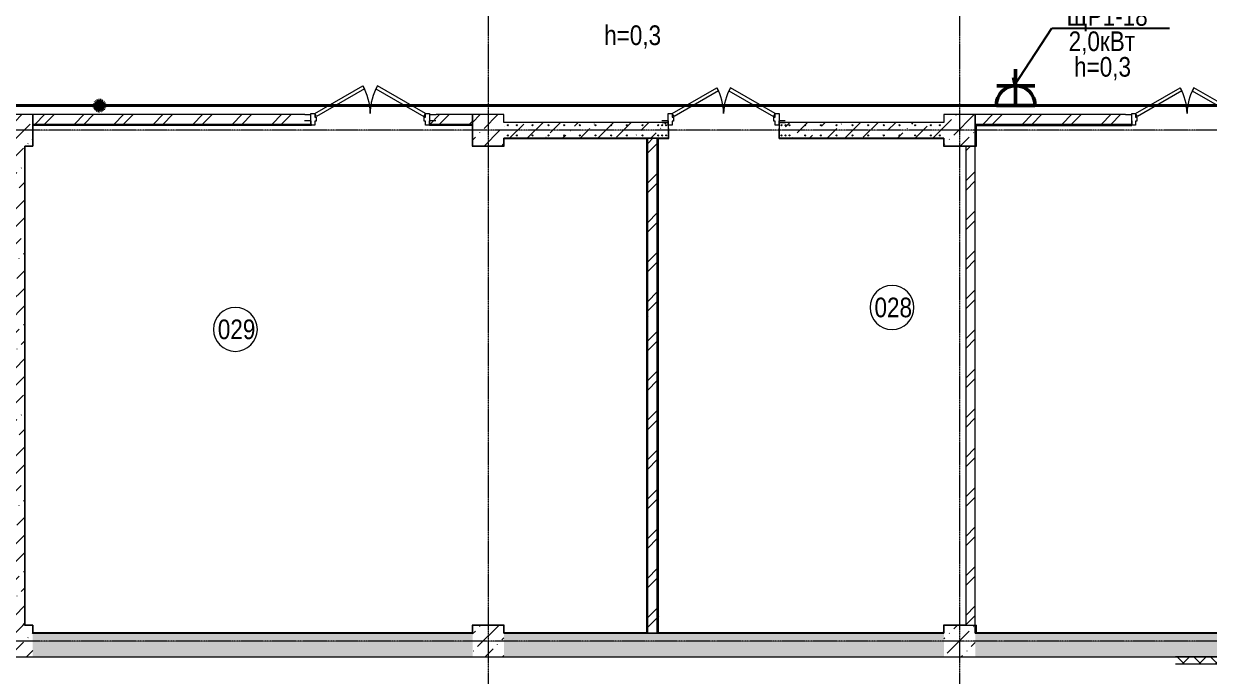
# Model space of a CAD drawing. Header units: metres. Extents: x -93142 to 227756, y -64772 to 286334.
# Drawn here: x 36148 to 51243, y -57234 to -48929 of the extents above; entities that cross this region are included whole.
import ezdxf

# ---------------------------------------------------------------- set-up
doc = ezdxf.new("R2010")
doc.units = ezdxf.units.M
doc.linetypes.add('ACAD_ISO03W100', pattern=[30, 12, -18])
doc.linetypes.add('ADSK_Линия сетки', pattern=[21, 12, -3, 3, -3])
for name, color, linetype, lineweight in [('A-AREA-IDEN', 7, 'Continuous', 9), ('A-DOOR', 7, 'Continuous', 5), ('A-DOOR-FRAM', 7, 'Continuous', 13), ('A-FLOR', 7, 'Continuous', 5), ('A-WALL', 7, 'Continuous', 5), ('A-WALL-PATT', 7, 'Continuous', 18), ('I-WALL', 7, 'Continuous', 5), ('S-COLS', 7, 'Continuous', 5), ('S-GRID', 7, 'Continuous', 9), ('S-RBAR', 7, 'Continuous', 5), ('Освещение', 1, 'Continuous', 50), ('ЭЛ', 250, 'Continuous', 50), ('Эл-свет раб.', 5, 'Continuous', 50), ('ЭЛ.сети', 5, 'Continuous', 100), ('ЭОМ', 7, 'Continuous', 40)]:
    doc.layers.add(name, color=color, linetype=linetype, lineweight=lineweight)
doc.styles.add('GOST Common_I_1', font='ARIALN.TTF', dxfattribs={"height": 300})
doc.styles.add('STYLE1', font='ARIALN.TTF', dxfattribs={"height": 250})
doc.styles.add('ГОСТ 2.304', font='ARIALN.TTF', dxfattribs={"width": 0.85})
doc.dimstyles.new('СПДС', dxfattribs={"dimscale": 100, "dimtxt": 2.5, "dimasz": 2.5, "dimexe": 1.25, "dimexo": 0.625, "dimtad": 1, "dimdec": 0, "dimrnd": 0.001, "dimtxsty": 'ГОСТ 2.304', "dimblk": 'OBLIQUE', "dimcen": 2.5, "dimdle": 2, "dimadec": 0, "dimazin": 2, "dimtfac": 0.75, "dimtdec": 0, "dimtmove": 1, "dimatfit": 3, "dimfxl": 1, "dimtolj": 1, "dimarcsym": 1})
pattern_1 = [(45, (0, 0), (84.19025, 308.69666), [396.875, -79.375, 3.353, -76.022])]
pattern_2 = [(45, (0, 0), (-251.4472, 251.4472), []), (45, (0, 381), (-251.4472, 251.4472), [])]
pattern_3 = [(0, (0, 0), (812.8, 203.2), [33.528, -576.072, 33.528, -576.072, -3251.2]), (0, (0, 0), (812.8, 203.2), [-1219.2, 33.528, -1185.672, 33.528, -576.072, -1422.4]), (0, (0, 0), (812.8, 203.2), [-3048, 33.528, -372.872, 33.528, -982.472]), (120, (304.8, 101.6), (-582.37636, 602.30545), [33.528, -576.072, 33.528, -576.072, -3251.2]), (120, (304.8, 101.6), (-582.37636, 602.30545), [-1219.2, 33.528, -1185.672, 33.528, -576.072, -1422.4]), (120, (304.8, 101.6), (-582.37636, 602.30545), [-3048, 33.528, -372.872, 33.528, -982.472]), (240, (406.4, 508), (-230.42364, -805.50545), [33.528, -576.072, 33.528, -576.072, -3251.2]), (240, (406.4, 508), (-230.42364, -805.50545), [-1219.2, 33.528, -1185.672, 33.528, -576.072, -1422.4]), (240, (406.4, 508), (-230.42364, -805.50545), [-3048, 33.528, -372.872, 33.528, -982.472])]

# ---------------------------------------------------------------- blocks, each defined once
blk = doc.blocks.new('КДП АПК - КР_rvt-1-Цокольный этаж')
at = {"layer": 'A-WALL-PATT', "lineweight": 15}
h = blk.add_hatch(dxfattribs=at)
h.set_pattern_fill('FP_9', color=256, style=0, pattern_type=2)
h.set_pattern_definition(pattern_1)
h.paths.add_polyline_path([(47863, -49746), (47863, -49546), (45768, -49546), (45768, -49566), (45848, -49566), (45848, -49746), (45995, -49746)], flags=0)
h.paths.add_polyline_path([(45763, -49746), (45765, -49745), (45765, -49621), (45763, -49621)], flags=0)
h.paths.add_polyline_path([(44363, -49746), (44363, -49621), (44361, -49621), (44361, -49746)], flags=0)
h.paths.add_polyline_path([(44278, -49746), (44278, -49566), (44358, -49566), (44358, -49546), (42263, -49546), (42263, -49746), (43967, -49746)], flags=0)
h = blk.add_hatch(dxfattribs=at)
h.set_pattern_fill('FP_9', color=256, style=0, pattern_type=2)
h.set_pattern_definition(pattern_1)
h.paths.add_polyline_path([(35963, -55946), (36163, -55946), (36163, -49846), (35963, -49846), (35963, -55930)], flags=0)
h = blk.add_hatch(dxfattribs=at)
h.set_pattern_fill('FP_9', color=256, style=0, pattern_type=2)
h.set_pattern_definition(pattern_1)
h.paths.add_polyline_path([(65863, -56346), (65863, -56046), (48263, -56046), (48263, -56346), (65260, -56346)], flags=0)
h.paths.add_polyline_path([(47863, -56346), (47863, -56046), (42263, -56046), (42263, -56346), (45995, -56346)], flags=0)
h.paths.add_polyline_path([(41863, -56346), (41863, -56046), (36263, -56046), (36263, -56346), (37883, -56346)], flags=0)
at = {"layer": 'S-COLS', "lineweight": 15}
h = blk.add_hatch(dxfattribs=at)
h.set_pattern_fill('FP_9', color=256, style=0, pattern_type=2)
h.set_pattern_definition(pattern_1)
h.paths.add_polyline_path([(36163, -49846), (36263, -49846), (36263, -49446), (35988, -49446), (35988, -49486), (35863, -49486), (35863, -49846), (35963, -49846)], flags=0)
h = blk.add_hatch(dxfattribs=at)
h.set_pattern_fill('FP_9', color=256, style=0, pattern_type=2)
h.set_pattern_definition(pattern_1)
h.paths.add_polyline_path([(41939, -49846), (42263, -49846), (42263, -49446), (41863, -49446), (41863, -49846)], flags=0)
h = blk.add_hatch(dxfattribs=at)
h.set_pattern_fill('FP_9', color=256, style=0, pattern_type=2)
h.set_pattern_definition(pattern_1)
h.paths.add_polyline_path([(47863, -49846), (48263, -49846), (48263, -49446), (47863, -49446), (47863, -49746)], flags=0)
h = blk.add_hatch(dxfattribs=at)
h.set_pattern_fill('FP_9', color=256, style=0, pattern_type=2)
h.set_pattern_definition(pattern_1)
h.paths.add_polyline_path([(36263, -56346), (36263, -55946), (35863, -55946), (35863, -56346)], flags=0)
h = blk.add_hatch(dxfattribs=at)
h.set_pattern_fill('FP_9', color=256, style=0, pattern_type=2)
h.set_pattern_definition(pattern_1)
h.paths.add_polyline_path([(41863, -56346), (42263, -56346), (42263, -55946), (41863, -55946), (41863, -56046)], flags=0)
h = blk.add_hatch(dxfattribs=at)
h.set_pattern_fill('FP_9', color=256, style=0, pattern_type=2)
h.set_pattern_definition(pattern_1)
h.paths.add_polyline_path([(47863, -56346), (48263, -56346), (48263, -55946), (47863, -55946), (47863, -56046)], flags=0)
at = {"layer": 'S-RBAR', "lineweight": 15}
for points in [[(42313, -49587), (42319, -49581), (42313, -49575), (42307, -49581)], [(42428, -49587), (42434, -49581), (42428, -49575), (42422, -49581)], [(42628, -49587), (42634, -49581), (42628, -49575), (42622, -49581)], [(42828, -49587), (42834, -49581), (42828, -49575), (42822, -49581)], [(43028, -49587), (43034, -49581), (43028, -49575), (43022, -49581)], [(43228, -49587), (43234, -49581), (43228, -49575), (43222, -49581)], [(43428, -49587), (43434, -49581), (43428, -49575), (43422, -49581)], [(43628, -49587), (43634, -49581), (43628, -49575), (43622, -49581)], [(43828, -49587), (43834, -49581), (43828, -49575), (43822, -49581)], [(44028, -49587), (44034, -49581), (44028, -49575), (44022, -49581)], [(44228, -49587), (44234, -49581), (44228, -49575), (44222, -49581)], [(44278, -49587), (44284, -49581), (44278, -49575), (44272, -49581)], [(44328, -49587), (44334, -49581), (44328, -49575), (44322, -49581)], [(45798, -49587), (45804, -49581), (45798, -49575), (45792, -49581)], [(45848, -49587), (45854, -49581), (45848, -49575), (45842, -49581)], [(45898, -49587), (45904, -49581), (45898, -49575), (45892, -49581)], [(46098, -49587), (46104, -49581), (46098, -49575), (46092, -49581)], [(46298, -49587), (46304, -49581), (46298, -49575), (46292, -49581)], [(46498, -49587), (46504, -49581), (46498, -49575), (46492, -49581)], [(46698, -49587), (46704, -49581), (46698, -49575), (46692, -49581)], [(46898, -49587), (46904, -49581), (46898, -49575), (46892, -49581)], [(47098, -49587), (47104, -49581), (47098, -49575), (47092, -49581)], [(47298, -49587), (47304, -49581), (47298, -49575), (47292, -49581)], [(47498, -49587), (47504, -49581), (47498, -49575), (47492, -49581)], [(47698, -49587), (47704, -49581), (47698, -49575), (47692, -49581)], [(47813, -49587), (47819, -49581), (47813, -49575), (47807, -49581)], [(42313, -49717), (42319, -49711), (42313, -49705), (42307, -49711)], [(42428, -49717), (42434, -49711), (42428, -49705), (42422, -49711)], [(42628, -49717), (42634, -49711), (42628, -49705), (42622, -49711)], [(42828, -49717), (42834, -49711), (42828, -49705), (42822, -49711)], [(43028, -49717), (43034, -49711), (43028, -49705), (43022, -49711)], [(43228, -49717), (43234, -49711), (43228, -49705), (43222, -49711)], [(43428, -49717), (43434, -49711), (43428, -49705), (43422, -49711)], [(43628, -49717), (43634, -49711), (43628, -49705), (43622, -49711)], [(43828, -49717), (43834, -49711), (43828, -49705), (43822, -49711)], [(44028, -49717), (44034, -49711), (44028, -49705), (44022, -49711)], [(44228, -49717), (44234, -49711), (44228, -49705), (44222, -49711)], [(44278, -49717), (44284, -49711), (44278, -49705), (44272, -49711)], [(44328, -49717), (44334, -49711), (44328, -49705), (44322, -49711)], [(45798, -49717), (45804, -49711), (45798, -49705), (45792, -49711)], [(45848, -49717), (45854, -49711), (45848, -49705), (45842, -49711)], [(45898, -49717), (45904, -49711), (45898, -49705), (45892, -49711)], [(46098, -49717), (46104, -49711), (46098, -49705), (46092, -49711)], [(46298, -49717), (46304, -49711), (46298, -49705), (46292, -49711)], [(46498, -49717), (46504, -49711), (46498, -49705), (46492, -49711)], [(46698, -49717), (46704, -49711), (46698, -49705), (46692, -49711)], [(46898, -49717), (46904, -49711), (46898, -49705), (46892, -49711)], [(47098, -49717), (47104, -49711), (47098, -49705), (47092, -49711)], [(47298, -49717), (47304, -49711), (47298, -49705), (47292, -49711)], [(47498, -49717), (47504, -49711), (47498, -49705), (47492, -49711)], [(47698, -49717), (47704, -49711), (47698, -49705), (47692, -49711)], [(47813, -49717), (47819, -49711), (47813, -49705), (47807, -49711)]]:
    blk.add_hatch(color=256, dxfattribs=at).paths.add_polyline_path(points, flags=0)
h = blk.add_hatch(color=256, dxfattribs=at)
edge = h.paths.add_edge_path(flags=0)
edge.add_arc((42313, -49581), 6, 0, 360)
h = blk.add_hatch(color=256, dxfattribs=at)
edge = h.paths.add_edge_path(flags=0)
edge.add_arc((42428, -49581), 6, 0, 360)
h = blk.add_hatch(color=256, dxfattribs=at)
edge = h.paths.add_edge_path(flags=0)
edge.add_arc((42628, -49581), 6, 0, 360)
h = blk.add_hatch(color=256, dxfattribs=at)
edge = h.paths.add_edge_path(flags=0)
edge.add_arc((42828, -49581), 6, 0, 360)
h = blk.add_hatch(color=256, dxfattribs=at)
edge = h.paths.add_edge_path(flags=0)
edge.add_arc((43028, -49581), 6, 0, 360)
h = blk.add_hatch(color=256, dxfattribs=at)
edge = h.paths.add_edge_path(flags=0)
edge.add_arc((43228, -49581), 6, 0, 360)
h = blk.add_hatch(color=256, dxfattribs=at)
edge = h.paths.add_edge_path(flags=0)
edge.add_arc((43428, -49581), 6, 0, 360)
h = blk.add_hatch(color=256, dxfattribs=at)
edge = h.paths.add_edge_path(flags=0)
edge.add_arc((43628, -49581), 6, 0, 360)
h = blk.add_hatch(color=256, dxfattribs=at)
edge = h.paths.add_edge_path(flags=0)
edge.add_arc((43828, -49581), 6, 0, 360)
h = blk.add_hatch(color=256, dxfattribs=at)
edge = h.paths.add_edge_path(flags=0)
edge.add_arc((44028, -49581), 6, 0, 360)
h = blk.add_hatch(color=256, dxfattribs=at)
edge = h.paths.add_edge_path(flags=0)
edge.add_arc((44228, -49581), 6, 0, 360)
h = blk.add_hatch(color=256, dxfattribs=at)
edge = h.paths.add_edge_path(flags=0)
edge.add_arc((44278, -49581), 6, 0, 360)
h = blk.add_hatch(color=256, dxfattribs=at)
edge = h.paths.add_edge_path(flags=0)
edge.add_arc((44328, -49581), 6, 0, 360)
h = blk.add_hatch(color=256, dxfattribs=at)
edge = h.paths.add_edge_path(flags=0)
edge.add_arc((45798, -49581), 6, 0, 360)
h = blk.add_hatch(color=256, dxfattribs=at)
edge = h.paths.add_edge_path(flags=0)
edge.add_arc((45848, -49581), 6, 0, 360)
h = blk.add_hatch(color=256, dxfattribs=at)
edge = h.paths.add_edge_path(flags=0)
edge.add_arc((45898, -49581), 6, 0, 360)
h = blk.add_hatch(color=256, dxfattribs=at)
edge = h.paths.add_edge_path(flags=0)
edge.add_arc((46098, -49581), 6, 0, 360)
h = blk.add_hatch(color=256, dxfattribs=at)
edge = h.paths.add_edge_path(flags=0)
edge.add_arc((46298, -49581), 6, 0, 360)
h = blk.add_hatch(color=256, dxfattribs=at)
edge = h.paths.add_edge_path(flags=0)
edge.add_arc((46498, -49581), 6, 0, 360)
h = blk.add_hatch(color=256, dxfattribs=at)
edge = h.paths.add_edge_path(flags=0)
edge.add_arc((46698, -49581), 6, 0, 360)
h = blk.add_hatch(color=256, dxfattribs=at)
edge = h.paths.add_edge_path(flags=0)
edge.add_arc((46898, -49581), 6, 0, 360)
h = blk.add_hatch(color=256, dxfattribs=at)
edge = h.paths.add_edge_path(flags=0)
edge.add_arc((47098, -49581), 6, 0, 360)
h = blk.add_hatch(color=256, dxfattribs=at)
edge = h.paths.add_edge_path(flags=0)
edge.add_arc((47298, -49581), 6, 0, 360)
h = blk.add_hatch(color=256, dxfattribs=at)
edge = h.paths.add_edge_path(flags=0)
edge.add_arc((47498, -49581), 6, 0, 360)
h = blk.add_hatch(color=256, dxfattribs=at)
edge = h.paths.add_edge_path(flags=0)
edge.add_arc((47698, -49581), 6, 0, 360)
h = blk.add_hatch(color=256, dxfattribs=at)
edge = h.paths.add_edge_path(flags=0)
edge.add_arc((47813, -49581), 6, 0, 360)
h = blk.add_hatch(color=256, dxfattribs=at)
edge = h.paths.add_edge_path(flags=0)
edge.add_arc((42313, -49711), 6, 0, 360)
h = blk.add_hatch(color=256, dxfattribs=at)
edge = h.paths.add_edge_path(flags=0)
edge.add_arc((42428, -49711), 6, 0, 360)
h = blk.add_hatch(color=256, dxfattribs=at)
edge = h.paths.add_edge_path(flags=0)
edge.add_arc((42628, -49711), 6, 0, 360)
h = blk.add_hatch(color=256, dxfattribs=at)
edge = h.paths.add_edge_path(flags=0)
edge.add_arc((42828, -49711), 6, 0, 360)
h = blk.add_hatch(color=256, dxfattribs=at)
edge = h.paths.add_edge_path(flags=0)
edge.add_arc((43028, -49711), 6, 0, 360)
h = blk.add_hatch(color=256, dxfattribs=at)
edge = h.paths.add_edge_path(flags=0)
edge.add_arc((43228, -49711), 6, 0, 360)
h = blk.add_hatch(color=256, dxfattribs=at)
edge = h.paths.add_edge_path(flags=0)
edge.add_arc((43428, -49711), 6, 0, 360)
h = blk.add_hatch(color=256, dxfattribs=at)
edge = h.paths.add_edge_path(flags=0)
edge.add_arc((43628, -49711), 6, 0, 360)
h = blk.add_hatch(color=256, dxfattribs=at)
edge = h.paths.add_edge_path(flags=0)
edge.add_arc((43828, -49711), 6, 0, 360)
h = blk.add_hatch(color=256, dxfattribs=at)
edge = h.paths.add_edge_path(flags=0)
edge.add_arc((44028, -49711), 6, 0, 360)
h = blk.add_hatch(color=256, dxfattribs=at)
edge = h.paths.add_edge_path(flags=0)
edge.add_arc((44228, -49711), 6, 0, 360)
h = blk.add_hatch(color=256, dxfattribs=at)
edge = h.paths.add_edge_path(flags=0)
edge.add_arc((44278, -49711), 6, 0, 360)
h = blk.add_hatch(color=256, dxfattribs=at)
edge = h.paths.add_edge_path(flags=0)
edge.add_arc((44328, -49711), 6, 0, 360)
h = blk.add_hatch(color=256, dxfattribs=at)
edge = h.paths.add_edge_path(flags=0)
edge.add_arc((45798, -49711), 6, 0, 360)
h = blk.add_hatch(color=256, dxfattribs=at)
edge = h.paths.add_edge_path(flags=0)
edge.add_arc((45848, -49711), 6, 0, 360)
h = blk.add_hatch(color=256, dxfattribs=at)
edge = h.paths.add_edge_path(flags=0)
edge.add_arc((45898, -49711), 6, 0, 360)
h = blk.add_hatch(color=256, dxfattribs=at)
edge = h.paths.add_edge_path(flags=0)
edge.add_arc((46098, -49711), 6, 0, 360)
h = blk.add_hatch(color=256, dxfattribs=at)
edge = h.paths.add_edge_path(flags=0)
edge.add_arc((46298, -49711), 6, 0, 360)
h = blk.add_hatch(color=256, dxfattribs=at)
edge = h.paths.add_edge_path(flags=0)
edge.add_arc((46498, -49711), 6, 0, 360)
h = blk.add_hatch(color=256, dxfattribs=at)
edge = h.paths.add_edge_path(flags=0)
edge.add_arc((46698, -49711), 6, 0, 360)
h = blk.add_hatch(color=256, dxfattribs=at)
edge = h.paths.add_edge_path(flags=0)
edge.add_arc((46898, -49711), 6, 0, 360)
h = blk.add_hatch(color=256, dxfattribs=at)
edge = h.paths.add_edge_path(flags=0)
edge.add_arc((47098, -49711), 6, 0, 360)
h = blk.add_hatch(color=256, dxfattribs=at)
edge = h.paths.add_edge_path(flags=0)
edge.add_arc((47298, -49711), 6, 0, 360)
h = blk.add_hatch(color=256, dxfattribs=at)
edge = h.paths.add_edge_path(flags=0)
edge.add_arc((47498, -49711), 6, 0, 360)
h = blk.add_hatch(color=256, dxfattribs=at)
edge = h.paths.add_edge_path(flags=0)
edge.add_arc((47698, -49711), 6, 0, 360)
h = blk.add_hatch(color=256, dxfattribs=at)
edge = h.paths.add_edge_path(flags=0)
edge.add_arc((47813, -49711), 6, 0, 360)
at = {"layer": 'I-WALL', "lineweight": 15}
for p, q in [((44358, -49546), (42263, -49546)), ((44363, -49746), (44363, -49621)), ((45763, -49621), (45763, -49746)), ((47863, -49546), (45768, -49546)), ((42263, -49746), (44278, -49746)), ((44361, -49746), (44363, -49746)), ((45763, -49746), (45765, -49746)), ((45848, -49746), (47863, -49746)), ((36163, -55946), (36163, -49846)), ((41863, -56046), (36263, -56046)), ((47863, -56046), (42263, -56046)), ((65863, -56046), (48263, -56046)), ((36263, -56346), (41863, -56346)), ((42263, -56346), (47863, -56346)), ((48263, -56346), (65863, -56346))]:
    blk.add_line(p, q, dxfattribs=at)
at = {"layer": 'S-COLS', "lineweight": 15}
for p, q in [((36263, -49446), (35988, -49446)), ((36263, -49846), (36263, -49446)), ((42263, -49446), (41863, -49446)), ((41863, -49446), (41863, -49846)), ((42263, -49546), (42263, -49446)), ((48263, -49446), (47863, -49446)), ((47863, -49446), (47863, -49546)), ((48263, -49846), (48263, -49446)), ((42263, -49846), (42263, -49746)), ((47863, -49746), (47863, -49846)), ((36163, -49846), (36263, -49846)), ((41863, -49846), (42263, -49846)), ((47863, -49846), (48263, -49846)), ((36263, -55946), (36163, -55946)), ((36263, -56046), (36263, -55946)), ((42263, -55946), (41863, -55946)), ((41863, -55946), (41863, -56046)), ((42263, -56046), (42263, -55946)), ((48263, -55946), (47863, -55946)), ((47863, -55946), (47863, -56046)), ((48263, -56046), (48263, -55946)), ((35863, -56346), (36263, -56346)), ((41863, -56346), (42263, -56346)), ((47863, -56346), (48263, -56346))]:
    blk.add_line(p, q, dxfattribs=at)
at = {"layer": 'S-RBAR', "lineweight": 15}
for p, q in [((42313, -49575), (42307, -49581)), ((42307, -49581), (42313, -49587)), ((42319, -49581), (42313, -49575)), ((42313, -49587), (42319, -49581)), ((42428, -49575), (42422, -49581)), ((42422, -49581), (42428, -49587)), ((42434, -49581), (42428, -49575)), ((42428, -49587), (42434, -49581)), ((42628, -49575), (42622, -49581)), ((42622, -49581), (42628, -49587)), ((42634, -49581), (42628, -49575)), ((42628, -49587), (42634, -49581)), ((42828, -49575), (42822, -49581)), ((42822, -49581), (42828, -49587)), ((42834, -49581), (42828, -49575)), ((42828, -49587), (42834, -49581)), ((43028, -49575), (43022, -49581)), ((43022, -49581), (43028, -49587)), ((43034, -49581), (43028, -49575)), ((43028, -49587), (43034, -49581)), ((43228, -49575), (43222, -49581)), ((43222, -49581), (43228, -49587)), ((43234, -49581), (43228, -49575)), ((43228, -49587), (43234, -49581)), ((43428, -49575), (43422, -49581)), ((43422, -49581), (43428, -49587)), ((43434, -49581), (43428, -49575)), ((43428, -49587), (43434, -49581)), ((43628, -49575), (43622, -49581)), ((43622, -49581), (43628, -49587)), ((43634, -49581), (43628, -49575)), ((43628, -49587), (43634, -49581)), ((43828, -49575), (43822, -49581)), ((43822, -49581), (43828, -49587)), ((43834, -49581), (43828, -49575)), ((43828, -49587), (43834, -49581)), ((44028, -49575), (44022, -49581)), ((44022, -49581), (44028, -49587)), ((44034, -49581), (44028, -49575)), ((44028, -49587), (44034, -49581)), ((44228, -49575), (44222, -49581)), ((44222, -49581), (44228, -49587)), ((44234, -49581), (44228, -49575)), ((44228, -49587), (44234, -49581)), ((44278, -49575), (44272, -49581)), ((44272, -49581), (44278, -49587)), ((44284, -49581), (44278, -49575)), ((44278, -49587), (44284, -49581)), ((44328, -49575), (44322, -49581)), ((44322, -49581), (44328, -49587)), ((44334, -49581), (44328, -49575)), ((44328, -49587), (44334, -49581)), ((45798, -49575), (45792, -49581)), ((45792, -49581), (45798, -49587)), ((45804, -49581), (45798, -49575)), ((45798, -49587), (45804, -49581)), ((45848, -49575), (45842, -49581)), ((45842, -49581), (45848, -49587)), ((45854, -49581), (45848, -49575)), ((45848, -49587), (45854, -49581)), ((45898, -49575), (45892, -49581)), ((45892, -49581), (45898, -49587)), ((45904, -49581), (45898, -49575)), ((45898, -49587), (45904, -49581)), ((46098, -49575), (46092, -49581)), ((46092, -49581), (46098, -49587)), ((46104, -49581), (46098, -49575)), ((46098, -49587), (46104, -49581)), ((46298, -49575), (46292, -49581)), ((46292, -49581), (46298, -49587)), ((46304, -49581), (46298, -49575)), ((46298, -49587), (46304, -49581)), ((46498, -49575), (46492, -49581)), ((46492, -49581), (46498, -49587)), ((46504, -49581), (46498, -49575)), ((46498, -49587), (46504, -49581)), ((46698, -49575), (46692, -49581)), ((46692, -49581), (46698, -49587)), ((46704, -49581), (46698, -49575)), ((46698, -49587), (46704, -49581)), ((46898, -49575), (46892, -49581)), ((46892, -49581), (46898, -49587)), ((46904, -49581), (46898, -49575)), ((46898, -49587), (46904, -49581)), ((47098, -49575), (47092, -49581)), ((47092, -49581), (47098, -49587)), ((47104, -49581), (47098, -49575)), ((47098, -49587), (47104, -49581)), ((47298, -49575), (47292, -49581)), ((47292, -49581), (47298, -49587)), ((47304, -49581), (47298, -49575)), ((47298, -49587), (47304, -49581)), ((47498, -49575), (47492, -49581)), ((47492, -49581), (47498, -49587)), ((47504, -49581), (47498, -49575)), ((47498, -49587), (47504, -49581)), ((47698, -49575), (47692, -49581)), ((47692, -49581), (47698, -49587)), ((47704, -49581), (47698, -49575)), ((47698, -49587), (47704, -49581)), ((47813, -49575), (47807, -49581)), ((47807, -49581), (47813, -49587)), ((47819, -49581), (47813, -49575)), ((47813, -49587), (47819, -49581)), ((42313, -49705), (42307, -49711)), ((42307, -49711), (42313, -49717)), ((42319, -49711), (42313, -49705)), ((42313, -49717), (42319, -49711)), ((42428, -49705), (42422, -49711)), ((42422, -49711), (42428, -49717)), ((42434, -49711), (42428, -49705)), ((42428, -49717), (42434, -49711)), ((42628, -49705), (42622, -49711)), ((42622, -49711), (42628, -49717)), ((42634, -49711), (42628, -49705)), ((42628, -49717), (42634, -49711)), ((42828, -49705), (42822, -49711)), ((42822, -49711), (42828, -49717)), ((42834, -49711), (42828, -49705)), ((42828, -49717), (42834, -49711)), ((43028, -49705), (43022, -49711)), ((43022, -49711), (43028, -49717)), ((43034, -49711), (43028, -49705)), ((43028, -49717), (43034, -49711)), ((43228, -49705), (43222, -49711)), ((43222, -49711), (43228, -49717)), ((43234, -49711), (43228, -49705)), ((43228, -49717), (43234, -49711)), ((43428, -49705), (43422, -49711)), ((43422, -49711), (43428, -49717)), ((43434, -49711), (43428, -49705)), ((43428, -49717), (43434, -49711)), ((43628, -49705), (43622, -49711)), ((43622, -49711), (43628, -49717)), ((43634, -49711), (43628, -49705)), ((43628, -49717), (43634, -49711)), ((43828, -49705), (43822, -49711)), ((43822, -49711), (43828, -49717)), ((43834, -49711), (43828, -49705)), ((43828, -49717), (43834, -49711)), ((44028, -49705), (44022, -49711)), ((44022, -49711), (44028, -49717)), ((44034, -49711), (44028, -49705)), ((44028, -49717), (44034, -49711)), ((44228, -49705), (44222, -49711)), ((44222, -49711), (44228, -49717)), ((44234, -49711), (44228, -49705)), ((44228, -49717), (44234, -49711)), ((44278, -49705), (44272, -49711)), ((44272, -49711), (44278, -49717)), ((44284, -49711), (44278, -49705)), ((44278, -49717), (44284, -49711)), ((44328, -49705), (44322, -49711)), ((44322, -49711), (44328, -49717)), ((44334, -49711), (44328, -49705)), ((44328, -49717), (44334, -49711)), ((45798, -49705), (45792, -49711)), ((45792, -49711), (45798, -49717)), ((45804, -49711), (45798, -49705)), ((45798, -49717), (45804, -49711)), ((45848, -49705), (45842, -49711)), ((45842, -49711), (45848, -49717)), ((45854, -49711), (45848, -49705)), ((45848, -49717), (45854, -49711)), ((45898, -49705), (45892, -49711)), ((45892, -49711), (45898, -49717)), ((45904, -49711), (45898, -49705)), ((45898, -49717), (45904, -49711)), ((46098, -49705), (46092, -49711)), ((46092, -49711), (46098, -49717)), ((46104, -49711), (46098, -49705)), ((46098, -49717), (46104, -49711)), ((46298, -49705), (46292, -49711)), ((46292, -49711), (46298, -49717)), ((46304, -49711), (46298, -49705)), ((46298, -49717), (46304, -49711)), ((46498, -49705), (46492, -49711)), ((46492, -49711), (46498, -49717)), ((46504, -49711), (46498, -49705)), ((46498, -49717), (46504, -49711)), ((46698, -49705), (46692, -49711)), ((46692, -49711), (46698, -49717)), ((46704, -49711), (46698, -49705)), ((46698, -49717), (46704, -49711)), ((46898, -49705), (46892, -49711)), ((46892, -49711), (46898, -49717)), ((46904, -49711), (46898, -49705)), ((46898, -49717), (46904, -49711)), ((47098, -49705), (47092, -49711)), ((47092, -49711), (47098, -49717)), ((47104, -49711), (47098, -49705)), ((47098, -49717), (47104, -49711)), ((47298, -49705), (47292, -49711)), ((47292, -49711), (47298, -49717)), ((47304, -49711), (47298, -49705)), ((47298, -49717), (47304, -49711)), ((47498, -49705), (47492, -49711)), ((47492, -49711), (47498, -49717)), ((47504, -49711), (47498, -49705)), ((47498, -49717), (47504, -49711)), ((47698, -49705), (47692, -49711)), ((47692, -49711), (47698, -49717)), ((47704, -49711), (47698, -49705)), ((47698, -49717), (47704, -49711)), ((47813, -49705), (47807, -49711)), ((47807, -49711), (47813, -49717)), ((47819, -49711), (47813, -49705)), ((47813, -49717), (47819, -49711))]:
    blk.add_line(p, q, dxfattribs=at)
for centre in [(42313, -49581), (42428, -49581), (42628, -49581), (42828, -49581), (43028, -49581), (43228, -49581), (43428, -49581), (43628, -49581), (43828, -49581), (44028, -49581), (44228, -49581), (44278, -49581), (44328, -49581), (45798, -49581), (45848, -49581), (45898, -49581), (46098, -49581), (46298, -49581), (46498, -49581), (46698, -49581), (46898, -49581), (47098, -49581), (47298, -49581), (47498, -49581), (47698, -49581), (47813, -49581), (42313, -49711), (42428, -49711), (42628, -49711), (42828, -49711), (43028, -49711), (43228, -49711), (43428, -49711), (43628, -49711), (43828, -49711), (44028, -49711), (44228, -49711), (44278, -49711), (44328, -49711), (45798, -49711), (45848, -49711), (45898, -49711), (46098, -49711), (46298, -49711), (46498, -49711), (46698, -49711), (46898, -49711), (47098, -49711), (47298, -49711), (47498, -49711), (47698, -49711), (47813, -49711)]:
    blk.add_circle(centre, 6, dxfattribs=at)
blk = doc.blocks.new('Дверь-ВНУТРЕННЯЯ - ДГ 21-15-2348659-Цокольный этаж')
at = {"layer": 'A-DOOR', "lineweight": 13}
for p, q in [((-683, -22), (-705, -61)), ((-705, -61), (-94, -414)), ((-72, -375), (-683, -22)), ((72, -375), (682, -22)), ((705, -61), (94, -414)), ((682, -22), (705, -61)), ((-94, -414), (-72, -375)), ((94, -414), (72, -375))]:
    blk.add_line(p, q, dxfattribs=at)
at = {"layer": 'A-DOOR'}
for centre, start, end in [((-705, -61), 330, 360), ((705, -61), 180, 210)]:
    blk.add_arc(centre, 705, start, end, dxfattribs=at)
at = {"layer": 'A-DOOR-FRAM'}
for p, q in [((-755, 89), (-705, 89)), ((-755, -61), (-755, 89)), ((-705, 89), (-705, 39)), ((-705, 39), (-689, 39)), ((-689, 39), (-689, -12)), ((689, 39), (705, 39)), ((689, -12), (689, 39)), ((705, 89), (755, 89)), ((705, 39), (705, 89)), ((755, 89), (755, -61)), ((-705, -61), (-755, -61)), ((-705, -12), (-705, -61)), ((-689, -12), (-705, -12)), ((705, -12), (689, -12)), ((705, -61), (705, -12)), ((755, -61), (705, -61))]:
    blk.add_line(p, q, dxfattribs=at)
blk = doc.blocks.new('Дверь-ВНУТРЕННЯЯ - ДГ 21-14-2278928-Цокольный этаж')
at = {"layer": 'A-DOOR', "lineweight": 13}
for p, q in [((-633, -22), (-655, -61)), ((-655, -61), (-88, -389)), ((-65, -350), (-633, -22)), ((65, -350), (632, -22)), ((655, -61), (88, -389)), ((632, -22), (655, -61)), ((-88, -389), (-65, -350)), ((88, -389), (65, -350))]:
    blk.add_line(p, q, dxfattribs=at)
at = {"layer": 'A-DOOR'}
for centre, start, end in [((-655, -61), 330, 360), ((655, -61), 180, 210)]:
    blk.add_arc(centre, 655, start, end, dxfattribs=at)
at = {"layer": 'A-DOOR-FRAM'}
for p, q in [((-705, 89), (-655, 89)), ((-705, -61), (-705, 89)), ((-655, 89), (-655, 39)), ((-655, 39), (-639, 39)), ((-639, 39), (-639, -12)), ((639, 39), (655, 39)), ((639, -12), (639, 39)), ((655, 89), (705, 89)), ((655, 39), (655, 89)), ((705, 89), (705, -61)), ((-655, -61), (-705, -61)), ((-655, -12), (-655, -61)), ((-639, -12), (-655, -12)), ((655, -12), (639, -12)), ((655, -61), (655, -12)), ((705, -61), (655, -61))]:
    blk.add_line(p, q, dxfattribs=at)
blk = doc.blocks.new('ПСС_Марка_помещения - Имя_2_5мм-224473-Цокольный этаж')
at = {"layer": 'A-AREA-IDEN'}
for start, end in [(360, 180), (180, 360)]:
    blk.add_arc((-0.07, 0.04), 3.5, start, end, dxfattribs=at)
blk = doc.blocks.new('Розетка штепсельная с заземляющим контактом скрытой установки IP20')
at = {"layer": 'Эл-свет раб.', "ltscale": 0.3}
for p, q in [((191575, -246568), (191575, -246106)), ((191816, -246316), (191329, -246316)), ((191819, -246568), (191331, -246568))]:
    blk.add_line(p, q, dxfattribs=at)
at = {"layer": 'Эл-свет раб.', "ltscale": 0.3, "extrusion": (0, 0, -1)}
blk.add_ellipse((191575, -246560), major_axis=(-173, 173), ratio=1, start_param=5.464002, end_param=8.673165, dxfattribs=at)
blk = doc.blocks.new('_Oblique')
at = {"color": 0, "linetype": 'ByBlock', "lineweight": -2}
blk.add_line((-0.5, -0.5), (0.5, 0.5), dxfattribs=at)

msp = doc.modelspace()

# ---------------------------------------------------------------- hatches: boundary and pattern name
at = {"layer": 'A-WALL-PATT', "lineweight": 15}
h = msp.add_hatch(dxfattribs=at)
h.set_pattern_fill('FP_1', color=256, style=0, pattern_type=2)
h.set_pattern_definition(pattern_2)
h.paths.add_polyline_path([(41317.6532, -50205.6443), (41862.6532, -50205.6443), (41862.6532, -50085.6443), (41317.6532, -50085.6443)], flags=0)
h.paths.add_polyline_path([(39727.6532, -50205.6443), (39806.879, -50205.6443), (39807.6532, -50085.6443), (36262.6532, -50085.6443), (36262.6532, -50205.6443), (37883.4488, -50205.6443)], flags=0)
h = msp.add_hatch(dxfattribs=at)
h.set_pattern_fill('FP_1', color=256, style=0, pattern_type=2)
h.set_pattern_definition(pattern_2)
h.paths.add_polyline_path([(53862.6532, -50205.6443), (53862.6532, -50085.6443), (51667.6532, -50085.6443), (51667.6532, -50205.6443), (52078.7948, -50205.6443)], flags=0)
h.paths.add_polyline_path([(50050.8882, -50205.6443), (50257.6532, -50205.6443), (50257.6532, -50085.6443), (48262.6532, -50085.6443), (48262.6532, -50205.6443)], flags=0)
h = msp.add_hatch(dxfattribs=at)
h.set_pattern_fill('FP_2', color=256, style=0, pattern_type=2)
h.set_pattern_definition(pattern_3)
h.paths.add_polyline_path([(41314.6532, -50217.6443), (41862.6532, -50217.6443), (41862.6532, -50205.6443), (41314.6532, -50205.6443)], flags=0)
h.paths.add_polyline_path([(36869.4955, -50217.6443), (39810.6532, -50217.6443), (39810.6532, -50205.6443), (36262.6532, -50205.6443), (36262.6532, -50217.6443)], flags=0)
h = msp.add_hatch(dxfattribs=at)
h.set_pattern_fill('FP_2', color=256, style=0, pattern_type=2)
h.set_pattern_definition(pattern_3)
h.paths.add_polyline_path([(41862.6532, -50220.6443), (41862.6532, -50217.6443), (41314.6532, -50217.6443), (41314.6532, -50220.6443), (41859.6532, -50220.6443)], flags=0)
h.paths.add_polyline_path([(36262.6532, -50220.6443), (39810.6532, -50220.6443), (39810.6532, -50217.6443), (36262.6532, -50217.6443)], flags=0)
h = msp.add_hatch(dxfattribs=at)
h.set_pattern_fill('FP_2', color=256, style=0, pattern_type=2)
h.set_pattern_definition(pattern_3)
h.paths.add_polyline_path([(48280.6532, -50220.6443), (50257.6532, -50220.6443), (50257.6532, -50205.6443), (48262.6532, -50205.6443), (48262.6532, -50220.6443)], flags=0)
h.paths.add_polyline_path([(52078.7948, -50220.6443), (53862.6532, -50220.6443), (53862.6532, -50205.6443), (51667.6532, -50205.6443), (51667.6532, -50220.6443)], flags=0)
h = msp.add_hatch(dxfattribs=at)
h.set_pattern_fill('FP_2', color=256, style=0, pattern_type=2)
h.set_pattern_definition(pattern_3)
h.paths.add_polyline_path([(42265.6532, -50485.6443), (42265.6532, -50385.6443), (42262.6532, -50385.6443), (42262.6532, -50485.6443)], flags=0)
h = msp.add_hatch(dxfattribs=at)
h.set_pattern_fill('FP_2', color=256, style=0, pattern_type=2)
h.set_pattern_definition(pattern_3)
h.paths.add_polyline_path([(44080.6532, -50388.6443), (44080.6532, -50385.6443), (42265.6532, -50385.6443), (42265.6532, -50388.6443), (44077.6532, -50388.6443)], flags=0)
h = msp.add_hatch(dxfattribs=at)
h.set_pattern_fill('FP_2', color=256, style=0, pattern_type=2)
h.set_pattern_definition(pattern_3)
h.paths.add_polyline_path([(44080.6532, -56685.6443), (44080.6532, -50388.6443), (44077.6532, -50388.6443), (44077.6532, -56685.6443)], flags=0)
h = msp.add_hatch(dxfattribs=at)
h.set_pattern_fill('FP_2', color=256, style=0, pattern_type=2)
h.set_pattern_definition(pattern_3)
h.paths.add_polyline_path([(44092.6532, -56685.6443), (44092.6532, -50385.6443), (44080.6532, -50385.6443), (44080.6532, -56685.6443)], flags=0)
h = msp.add_hatch(dxfattribs=at)
h.set_pattern_fill('FP_1', color=256, style=0, pattern_type=2)
h.set_pattern_definition(pattern_2)
h.paths.add_polyline_path([(44092.6532, -56685.6443), (44212.6532, -56685.6443), (44212.6532, -50385.6443), (44092.6532, -50385.6443), (44092.6532, -54515.9588)], flags=0)
h = msp.add_hatch(dxfattribs=at)
h.set_pattern_fill('FP_2', color=256, style=0, pattern_type=2)
h.set_pattern_definition(pattern_3)
h.paths.add_polyline_path([(44227.6532, -56685.6443), (44227.6532, -50385.6443), (44212.6532, -50385.6443), (44212.6532, -56685.6443)], flags=0)
h = msp.add_hatch(dxfattribs=at)
h.set_pattern_fill('FP_2', color=256, style=0, pattern_type=2)
h.set_pattern_definition(pattern_3)
h.paths.add_polyline_path([(44227.6532, -56685.6443), (44230.6532, -56685.6443), (44230.6532, -50385.6443), (44227.6532, -50385.6443), (44227.6532, -54515.9588)], flags=0)
h = msp.add_hatch(dxfattribs=at)
h.set_pattern_fill('FP_2', color=256, style=0, pattern_type=2)
h.set_pattern_definition(pattern_3)
h.paths.add_polyline_path([(47862.6532, -50388.6443), (47862.6532, -50385.6443), (45764.6532, -50385.6443), (45764.6532, -50388.6443), (47859.6532, -50388.6443)], flags=0)
h.paths.add_polyline_path([(44230.6532, -50388.6443), (44360.6532, -50388.6443), (44360.6532, -50385.6443), (44230.6532, -50385.6443)], flags=0)
h = msp.add_hatch(dxfattribs=at)
h.set_pattern_fill('FP_2', color=256, style=0, pattern_type=2)
h.set_pattern_definition(pattern_3)
h.paths.add_polyline_path([(36165.6532, -56585.6443), (36165.6532, -50488.6443), (36162.6532, -50488.6443), (36162.6532, -56585.6443)], flags=0)
h = msp.add_hatch(dxfattribs=at)
h.set_pattern_fill('FP_1', color=256, style=0, pattern_type=2)
h.set_pattern_definition(pattern_2)
h.paths.add_polyline_path([(48142.6532, -56585.6443), (48262.6532, -56585.6443), (48262.6532, -50485.6443), (48142.6532, -50485.6443), (48142.6532, -54515.9588)], flags=0)
h = msp.add_hatch(dxfattribs=at)
h.set_pattern_fill('FP_2', color=256, style=0, pattern_type=2)
h.set_pattern_definition(pattern_3)
h.paths.add_polyline_path([(47862.6532, -56685.6443), (47862.6532, -56585.6443), (47859.6532, -56585.6443), (47859.6532, -56685.6443)], flags=0)
h = msp.add_hatch(dxfattribs=at)
h.set_pattern_fill('FP_2', color=256, style=0, pattern_type=2)
h.set_pattern_definition(pattern_3)
h.paths.add_polyline_path([(36265.6532, -56685.6443), (41862.6532, -56685.6443), (41862.6532, -56682.6443), (36265.6532, -56682.6443)], flags=0)
h = msp.add_hatch(dxfattribs=at)
h.set_pattern_fill('FP_2', color=256, style=0, pattern_type=2)
h.set_pattern_definition(pattern_3)
h.paths.add_polyline_path([(44077.6532, -56685.6443), (44077.6532, -56682.6443), (42262.6532, -56682.6443), (42262.6532, -56685.6443)], flags=0)
h = msp.add_hatch(dxfattribs=at)
h.set_pattern_fill('FP_2', color=256, style=0, pattern_type=2)
h.set_pattern_definition(pattern_3)
h.paths.add_polyline_path([(47859.6532, -56685.6443), (47859.6532, -56682.6443), (44230.6532, -56682.6443), (44230.6532, -56685.6443), (45995.0751, -56685.6443)], flags=0)
h = msp.add_hatch(dxfattribs=at)
h.set_pattern_fill('FP_2', color=256, style=0, pattern_type=2)
h.set_pattern_definition(pattern_3)
h.paths.add_polyline_path([(54127.6532, -56685.6443), (54127.6532, -56682.6443), (48280.6532, -56682.6443), (48280.6532, -56685.6443), (54106.7014, -56685.6443)], flags=0)
at = {"layer": 'A-WALL-PATT', "lineweight": 15, "true_color": 0x787878}
h = msp.add_hatch(dxfattribs=at)
h.set_pattern_fill('FP_4', color=8, style=0, pattern_type=2)
h.set_pattern_definition([(45, (0, 0), (-106.06602, 106.06602), []), (135, (0, 0), (-106.06602, -106.06602), [])])
h.paths.add_polyline_path([(65852.2819, -57075.6443), (65862.6532, -56985.6443), (50812.6532, -56985.6443), (50812.6532, -57075.6443), (65260.1876, -57075.6443)], flags=0)
at = {"layer": 'ЭЛ', "linetype": 'ACAD_ISO03W100', "lineweight": 40, "ltscale": 0.46}
msp.add_hatch(color=0, dxfattribs=at).paths.add_polyline_path([(37182.6532, -49970.6443, 1), (37042.6532, -49970.6443, 1)])

# ---------------------------------------------------------------- linework, layer by layer
at = {"layer": 'A-FLOR', "lineweight": 15}
msp.add_line((48142.6532, -56585.6443), (48124.6532, -56585.6443), dxfattribs=at)
at = {"layer": 'A-WALL', "lineweight": 15}
for p, q in [((39727.6532, -50085.6443), (36262.6532, -50085.6443)), ((36262.6532, -50085.6443), (36262.6532, -50485.6443)), ((39727.6532, -50085.6443), (39807.6532, -50085.6443)), ((41317.6532, -50085.6443), (41397.6532, -50085.6443)), ((41862.6532, -50085.6443), (41397.6532, -50085.6443)), ((41862.6532, -50485.6443), (41862.6532, -50085.6443)), ((50177.6532, -50085.6443), (48262.6532, -50085.6443)), ((48262.6532, -50085.6443), (48262.6532, -50485.6443)), ((50177.6532, -50085.6443), (50257.6532, -50085.6443)), ((36262.6532, -50205.6443), (39807.6532, -50205.6443)), ((39810.6532, -50217.6443), (36262.6532, -50217.6443)), ((36265.6532, -50220.6443), (39810.6532, -50220.6443)), ((36265.6532, -50488.6443), (36265.6532, -50220.6443)), ((39804.6531, -50165.6443), (39724.6531, -50165.6443)), ((39804.6531, -50165.6443), (39804.6531, -50220.6443)), ((39807.6531, -50220.6443), (39804.6531, -50220.6443)), ((39810.6532, -50220.6443), (39810.6532, -50205.6443)), ((41314.653, -50220.6443), (41311.653, -50220.6443)), ((41314.6531, -50220.6443), (41314.6531, -50165.6443)), ((41394.6531, -50165.6443), (41314.6531, -50165.6443)), ((41314.6532, -50205.6443), (41314.6532, -50220.6443)), ((41862.6532, -50217.6443), (41314.6532, -50217.6443)), ((41314.6532, -50220.6443), (41859.6532, -50220.6443)), ((41317.6532, -50205.6443), (41862.6532, -50205.6443)), ((41859.6532, -50220.6443), (41859.6532, -50488.6443)), ((44354.6531, -50165.6443), (44274.6531, -50165.6443)), ((44277.6532, -50185.6443), (44357.6532, -50185.6443)), ((44354.6531, -50165.6443), (44354.6531, -50220.6443)), ((44357.6531, -50220.6443), (44354.6531, -50220.6443)), ((44357.6532, -50385.6443), (44357.6532, -50185.6443)), ((45764.653, -50220.6443), (45761.653, -50220.6443)), ((45764.6531, -50220.6443), (45764.6531, -50165.6443)), ((45844.6531, -50165.6443), (45764.6531, -50165.6443)), ((45767.6532, -50185.6443), (45847.6532, -50185.6443)), ((45767.6532, -50185.6443), (45767.6532, -50385.6443)), ((48262.6532, -50205.6443), (50257.6532, -50205.6443)), ((50257.6532, -50220.6443), (48262.6532, -50220.6443)), ((48280.6532, -50223.6443), (48280.6532, -50220.6443)), ((48280.6532, -50223.6443), (50257.6532, -50223.6443)), ((48280.6532, -50485.6443), (48280.6532, -50223.6443)), ((50254.6531, -50165.6443), (50254.6531, -50220.6443)), ((50257.6531, -50220.6443), (50254.6531, -50220.6443)), ((44357.6532, -50385.6443), (42262.6532, -50385.6443)), ((42262.6532, -50385.6443), (42262.6532, -50485.6443)), ((42265.6532, -50488.6443), (42265.6532, -50388.6443)), ((42265.6532, -50388.6443), (44077.6532, -50388.6443)), ((44077.6532, -50388.6443), (44077.6532, -56682.6443)), ((44080.6532, -56685.6443), (44080.6532, -50385.6443)), ((44092.6532, -56685.6443), (44092.6532, -50385.6443)), ((44212.6532, -56685.6443), (44212.6532, -50385.6443)), ((44227.6532, -56685.6443), (44227.6532, -50385.6443)), ((44230.6532, -56682.6443), (44230.6532, -50388.6443)), ((44230.6532, -50388.6443), (44360.6532, -50388.6443)), ((44357.6532, -50385.6443), (44360.6532, -50385.6443)), ((44360.6532, -50388.6443), (44360.6532, -50385.6443)), ((45764.6532, -50385.6443), (45764.6532, -50388.6443)), ((45764.6532, -50385.6443), (45767.6532, -50385.6443)), ((45764.6532, -50388.6443), (47859.6532, -50388.6443)), ((47862.6532, -50385.6443), (45767.6532, -50385.6443)), ((47859.6532, -50388.6443), (47859.6532, -50488.6443)), ((47862.6532, -50485.6443), (47862.6532, -50385.6443)), ((36262.6532, -50485.6443), (36162.6532, -50485.6443)), ((36162.6532, -50485.6443), (36162.6532, -56585.6443)), ((36165.6532, -50488.6443), (36265.6532, -50488.6443)), ((36165.6532, -56582.6443), (36165.6532, -50488.6443)), ((41859.6532, -50488.6443), (42265.6532, -50488.6443)), ((42262.6532, -50485.6443), (41862.6532, -50485.6443)), ((47859.6532, -50488.6443), (48124.6532, -50488.6443)), ((48142.6532, -50485.6443), (47862.6532, -50485.6443)), ((48262.6532, -50485.6443), (48142.6532, -50485.6443)), ((48142.6532, -50485.6443), (48142.6532, -56585.6443)), ((48262.6532, -56585.6443), (48262.6532, -50485.6443)), ((48262.6532, -50485.6443), (48277.6532, -50485.6443)), ((36162.6532, -56585.6443), (36262.6532, -56585.6443)), ((36265.6532, -56582.6443), (36165.6532, -56582.6443)), ((36262.6532, -56585.6443), (36262.6532, -56685.6443)), ((36265.6532, -56682.6443), (36265.6532, -56582.6443)), ((41859.6532, -56582.6443), (41859.6532, -56682.6443)), ((42265.6532, -56582.6443), (41859.6532, -56582.6443)), ((41862.6532, -56685.6443), (41862.6532, -56585.6443)), ((41862.6532, -56585.6443), (42262.6532, -56585.6443)), ((42262.6532, -56585.6443), (42262.6532, -56685.6443)), ((42265.6532, -56682.6443), (42265.6532, -56582.6443)), ((48124.6532, -56582.6443), (47859.6532, -56582.6443)), ((47859.6532, -56582.6443), (47859.6532, -56682.6443)), ((47862.6532, -56585.6443), (48124.6532, -56585.6443)), ((47862.6532, -56685.6443), (47862.6532, -56585.6443)), ((48142.6532, -56585.6443), (48280.6532, -56585.6443)), ((48262.6532, -56585.6443), (48262.6532, -56685.6443)), ((48280.6532, -56682.6443), (48280.6532, -56585.6443)), ((36262.6532, -56685.6443), (41862.6532, -56685.6443)), ((41859.6532, -56682.6443), (36265.6532, -56682.6443)), ((42262.6532, -56685.6443), (47862.6532, -56685.6443)), ((44077.6532, -56682.6443), (42265.6532, -56682.6443)), ((47859.6532, -56682.6443), (44230.6532, -56682.6443)), ((48262.6532, -56685.6443), (65862.6532, -56685.6443)), ((54124.6532, -56682.6443), (48280.6532, -56682.6443))]:
    msp.add_line(p, q, dxfattribs=at)
at = {"layer": 'I-WALL', "lineweight": 15}
for p, q in [((65862.6532, -56985.6443), (50812.6532, -56985.6443)), ((50812.6532, -57075.6443), (65852.2819, -57075.6443))]:
    msp.add_line(p, q, dxfattribs=at)
at = {"layer": 'S-GRID', "linetype": 'ADSK_Линия сетки', "lineweight": 15}
for p, q in [((42062.6532, -39335.6443), (42062.6532, -63954.6071)), ((48062.6532, -39335.6443), (48062.6532, -63954.6071)), ((94527.9128, -50285.6443), (29247.2594, -50285.6443)), ((94527.9128, -56785.6443), (29247.2594, -56785.6443))]:
    msp.add_line(p, q, dxfattribs=at)
at = {"layer": 'ЭЛ', "color": 7, "lineweight": 25}
msp.add_lwpolyline([(43271.4817, -39403.9445, 0, 0, 0), (42720.3859, -40349.1225, 150, 0, 0), (42921.5871, -40008.0356, 0, 0, 0), (37112.6532, -49970.6443, 0, 0, 0)], format="xyseb", dxfattribs=at)
at = {"layer": 'ЭЛ', "color": 0, "linetype": 'ACAD_ISO03W100', "lineweight": 40, "ltscale": 0.46}
msp.add_circle((37112.6532, -49970.6443), 70, dxfattribs=at)
at = {"layer": 'ЭЛ.сети', "color": 0, "lineweight": 40}
msp.add_lwpolyline([(42777.2729, -47600.6443), (32862.6532, -47600.6443), (32862.6532, -47600.6443), (32862.6532, -49970.6443), (33777.6532, -49970.6443), (64865.1532, -49970.6443), (70182.6532, -49970.6443), (70182.6532, -49970.6443), (70182.6532, -50305.6443), (67538.8302, -50305.6443)], dxfattribs=at)

# ---------------------------------------------------------------- block references
at = {"lineweight": 15}
msp.add_blockref('КДП АПК - КР_rvt-1-Цокольный этаж', (0, -640), dxfattribs=at)
at = {"layer": 'A-AREA-IDEN', "lineweight": 15, "xscale": 80, "yscale": 80, "zscale": 80}
for p in [(47208.6596, -52543.4071), (38848.1894, -52821.8194)]:
    msp.add_blockref('ПСС_Марка_помещения - Имя_2_5мм-224473-Цокольный этаж', p, dxfattribs=at)
at = {"layer": 'A-DOOR', "lineweight": 15, "rotation": 180}
for name, p in [('Дверь-ВНУТРЕННЯЯ - ДГ 21-15-2348659-Цокольный этаж', (40559.6531, -50131.9943)), ('Дверь-ВНУТРЕННЯЯ - ДГ 21-14-2278928-Цокольный этаж', (45059.6531, -50131.9943)), ('Дверь-ВНУТРЕННЯЯ - ДГ 21-14-2278928-Цокольный этаж', (50959.6531, -50131.9943))]:
    msp.add_blockref(name, p, dxfattribs=at)
at = {"layer": 'Освещение', "xscale": -1}
msp.add_blockref('Розетка штепсельная с заземляющим контактом скрытой установки IP20', (240352.4839, 196597.6988), dxfattribs=at)

# ---------------------------------------------------------------- texts
at = {"layer": 'A-AREA-IDEN', "lineweight": 15, "char_height": 250, "width": 634.9365, "attachment_point": 1, "style": 'GOST Common_I_1'}
for s, insert in [('028', (46980.1633, -52414.9472)), ('029', (38619.6931, -52693.3594))]:
    msp.add_mtext(s, dxfattribs=dict(at, insert=insert))
at = {"layer": 'Эл-свет раб.', "color": 7, "style": 'STYLE1'}
for s, p in [('ЩР1-18', (49425.7126, -48955.1796)), ('h=0,3', (43538.3133, -49200.1274, -386.7801)), ('2,0кВт', (49452.2422, -49276.8196)), ('h=0,3', (49521.132, -49602.5941, -386.7801))]:
    msp.add_text(s, height=250, dxfattribs=at).set_placement(p)

# ---------------------------------------------------------------- leaders
at = {"layer": 'ЭОМ', "lineweight": 25, "ltscale": 100}
msp.add_leader([(48760.0916, -49718.5149), (49237.1927, -48986.9128), (50737.1927, -48986.9128)], dimstyle='СПДС', override={"dimasz": 1.5, "dimtad": 0, "dimldrblk": 'ArchTick', "dimfxl": 1.25, "dimtfill": 1, "dimlwd": 25}, dxfattribs=at)

doc.saveas('drawing.dxf')
